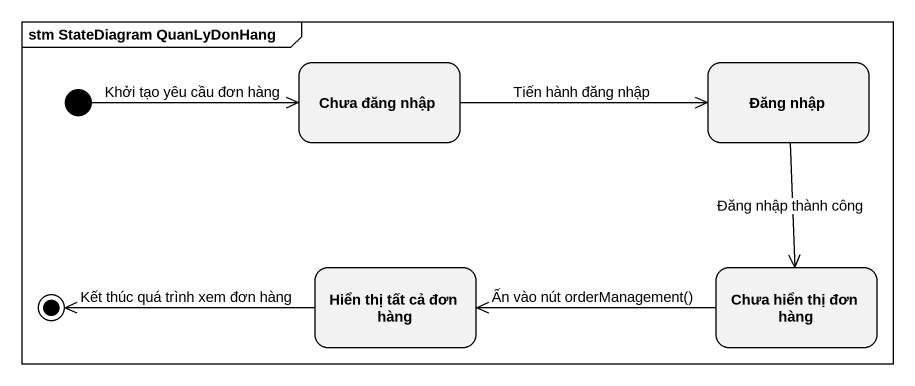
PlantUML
@startuml
mainframe stm StateDiagram QuanLyDonHang
hide empty description
state "Chưa đăng nhập" as Chưa_đăng_nhập
state "Đăng nhập" as Đăng_nhập
state "Hiển thị tất cả đơn hàng" as Hiển_thị_tất_cả_đơn_hàng
state "Chưa hiển thị đơn hàng" as Chưa_hiển_thị_đơn_hàng
[*] -right-> Chưa_đăng_nhập : Khởi tạo yêu cầu đơn hàng
Chưa_đăng_nhập -right-> Đăng_nhập : Tiến hành đăng nhập
Đăng_nhập --> Chưa_hiển_thị_đơn_hàng : Đăng nhập thành công
Chưa_hiển_thị_đơn_hàng -left-> Hiển_thị_tất_cả_đơn_hàng : Ấn vào nút orderManagement()
Hiển_thị_tất_cả_đơn_hàng -left-> [*] : Kết thúc quá trình xem đơn hàng
@enduml
